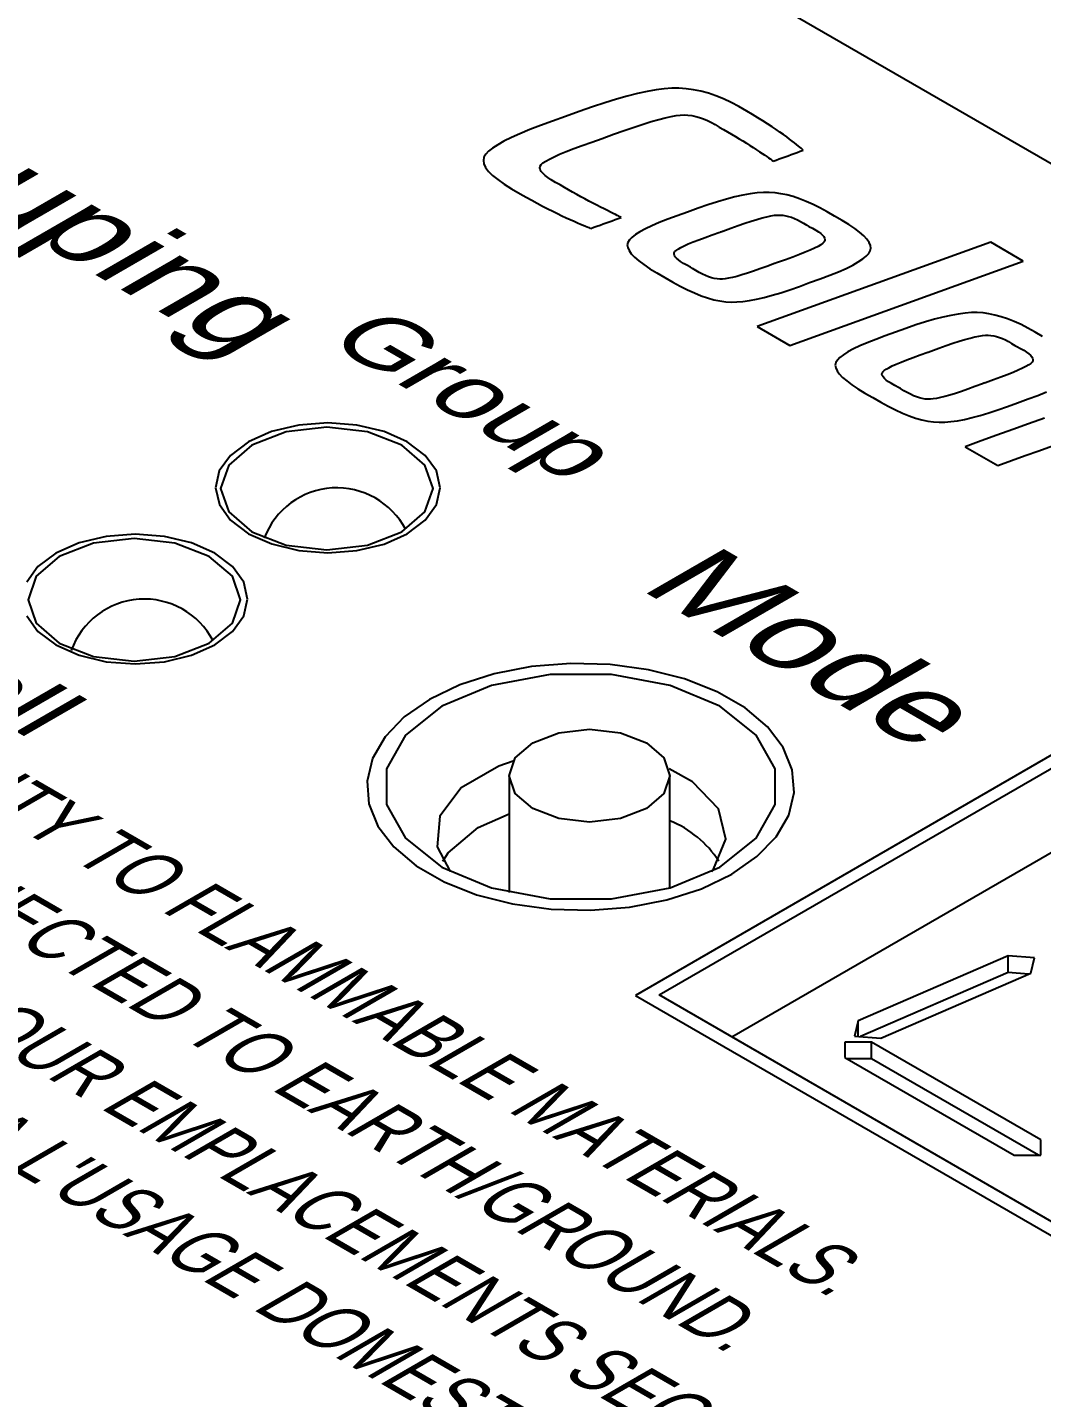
# Model space of a CAD drawing. Header units: inches. Extents: x 5 to 105, y 0 to 80.
# Drawn here: x 63.757 to 64.441, y 51.473 to 52.397 of the extents above; entities that cross this region are included whole.
import ezdxf

# ---------------------------------------------------------------- set-up
doc = ezdxf.new("R2010")
doc.units = ezdxf.units.IN
doc.header["$MEASUREMENT"] = 0
doc.layers.add('7414A1002 - CSLINEAR - XLR', color=7, linetype='Continuous')
doc.layers.add('LABEL', color=2, linetype='Continuous')
doc.styles.add('Arial', font='arial.ttf')

msp = doc.modelspace()

# ---------------------------------------------------------------- linework, layer by layer
for p, q in [((64.18306, 51.74465), (64.54277, 51.9523)), ((64.55301, 51.90139), (64.23228, 51.71624)), ((64.08197, 51.89239), (64.08197, 51.81367)), ((64.19046, 51.81672), (64.19046, 51.89239)), ((64.06116, 51.85745), (64.08197, 51.86661)), ((64.41867, 51.77109), (64.31747, 51.72707)), ((64.43642, 51.76965), (64.41867, 51.77109)), ((64.41867, 51.75984), (64.41867, 51.77109)), ((64.43392, 51.75941), (64.43642, 51.76965)), ((64.41867, 51.75984), (64.31903, 51.7165)), ((64.33273, 51.71539), (64.43392, 51.75941)), ((64.43236, 51.75873), (64.41867, 51.75984)), ((64.98968, 51.279), (64.18306, 51.74465)), ((64.31747, 51.72707), (64.31498, 51.71682)), ((64.31747, 51.71662), (64.31747, 51.72707)), ((64.32631, 51.71289), (64.30839, 51.71289)), ((64.30839, 51.71289), (64.30839, 51.70255)), ((64.31498, 51.71682), (64.33273, 51.71539)), ((64.44059, 51.64692), (64.32631, 51.71289)), ((64.32631, 51.70164), (64.32631, 51.71289)), ((64.30839, 51.70255), (64.42267, 51.63658)), ((64.32631, 51.70164), (64.30996, 51.70164)), ((64.43902, 51.63658), (64.32631, 51.70164)), ((64.44059, 51.63658), (64.44059, 51.64692)), ((64.42267, 51.63658), (64.44059, 51.63658))]:
    msp.add_line(p, q)
at = {"flags": 128}
for points in [[(64.00962, 52.0568), (64.02515, 52.07022), (64.0306, 52.08604), (64.02515, 52.10187), (64.00962, 52.11529), (63.98637, 52.12425), (63.95896, 52.1274), (63.93154, 52.12425), (63.9083, 52.11529), (63.89277, 52.10187), (63.88731, 52.08604), (63.89277, 52.07022), (63.9083, 52.0568), (63.93154, 52.04783), (63.95896, 52.04468), (63.98637, 52.04783), (64.00962, 52.0568)], [(63.87972, 51.98181), (63.89525, 51.99523), (63.9007, 52.01106), (63.89525, 52.02688), (63.87972, 52.0403), (63.85648, 52.04927), (63.82906, 52.05241), (63.80164, 52.04927), (63.7784, 52.0403), (63.76287, 52.02688), (63.75742, 52.01106), (63.76287, 51.99523), (63.7784, 51.98181), (63.80164, 51.97284), (63.82906, 51.9697), (63.85648, 51.97284), (63.87972, 51.98181)], [(64.22418, 51.83084), (64.24859, 51.85024), (64.26142, 51.87304), (64.26142, 51.89701), (64.24859, 51.91981), (64.22418, 51.9392), (64.19058, 51.95329), (64.15109, 51.9607), (64.10957, 51.9607), (64.07007, 51.95329), (64.03648, 51.9392), (64.01207, 51.91981), (63.99924, 51.89701), (63.99924, 51.87304), (64.01207, 51.85024), (64.03648, 51.83084), (64.07007, 51.81675), (64.10957, 51.80935), (64.15109, 51.80935), (64.19058, 51.81675), (64.22418, 51.83084)], [(64.17457, 51.91453), (64.18633, 51.90438), (64.19046, 51.89239), (64.18633, 51.88041), (64.17457, 51.87025), (64.15697, 51.86346), (64.13622, 51.86108), (64.11546, 51.86346), (64.09786, 51.87025), (64.0861, 51.88041), (64.08197, 51.89239), (64.0861, 51.90438), (64.09786, 51.91453), (64.11546, 51.92132), (64.13622, 51.92371), (64.15697, 51.92132), (64.17457, 51.91453)], [(64.08469, 51.90219), (64.07505, 51.89883), (64.04963, 51.88415), (64.03511, 51.86517), (64.03345, 51.84444), (64.0422, 51.82773)], [(64.21846, 51.82773), (64.21981, 51.82943), (64.22805, 51.84963), (64.22308, 51.87018), (64.20559, 51.88831), (64.18985, 51.89705)], [(64.03724, 51.83488), (64.04084, 51.84033), (64.06116, 51.85745)]]:
    msp.add_lwpolyline(points, dxfattribs=at)
for centre, radius, start, end in [((63.96574, 52.03412), 0.05236, 27.55195, 159.31278), ((63.83584, 51.95914), 0.05236, 27.55195, 160.21463), ((64.1628, 51.79497), 0.07257, 33.36231, 67.59995)]:
    msp.add_arc(centre, radius, start, end)
at = {"layer": '7414A1002 - CSLINEAR - XLR', "color": 2}
for p, q in [((64.18658, 52.35543), (64.18106, 52.3547)), ((64.19164, 52.35582), (64.18658, 52.35543)), ((64.19649, 52.35586), (64.19164, 52.35582)), ((64.20139, 52.35555), (64.19649, 52.35586)), ((64.20634, 52.35488), (64.20139, 52.35555)), ((64.14642, 52.34602), (64.13809, 52.34327)), ((64.15428, 52.34843), (64.14642, 52.34602)), ((64.16168, 52.3505), (64.15428, 52.34843)), ((64.16861, 52.35224), (64.16168, 52.3505)), ((64.17507, 52.35364), (64.16861, 52.35224)), ((64.18106, 52.3547), (64.17507, 52.35364)), ((64.21133, 52.35387), (64.20634, 52.35488)), ((64.21637, 52.35251), (64.21133, 52.35387)), ((64.22145, 52.3508), (64.21637, 52.35251)), ((64.22658, 52.34873), (64.22145, 52.3508)), ((64.23176, 52.34631), (64.22658, 52.34873)), ((64.23698, 52.34355), (64.23176, 52.34631)), ((64.12003, 52.33675), (64.11119, 52.3337)), ((64.12929, 52.34018), (64.12003, 52.33675)), ((64.13809, 52.34327), (64.12929, 52.34018)), ((64.18729, 52.336), (64.19121, 52.33687)), ((64.19121, 52.33687), (64.19459, 52.33746)), ((64.19459, 52.33746), (64.19743, 52.33776)), ((64.19743, 52.33776), (64.2, 52.33783)), ((64.2, 52.33783), (64.20258, 52.33771)), ((64.20258, 52.33771), (64.20517, 52.33739)), ((64.20517, 52.33739), (64.20778, 52.33687)), ((64.20778, 52.33687), (64.21041, 52.33615)), ((64.24225, 52.34043), (64.23698, 52.34355)), ((64.24607, 52.33815), (64.24225, 52.34043)), ((64.24968, 52.33597), (64.24607, 52.33815)), ((64.09581, 52.32794), (64.08927, 52.32523)), ((64.10312, 52.33076), (64.09581, 52.32794)), ((64.11119, 52.3337), (64.10312, 52.33076)), ((64.15961, 52.32746), (64.16622, 52.32973)), ((64.16622, 52.32973), (64.1723, 52.33172)), ((64.1723, 52.33172), (64.17784, 52.33343)), ((64.17784, 52.33343), (64.18284, 52.33486)), ((64.18284, 52.33486), (64.18729, 52.336)), ((64.21041, 52.33615), (64.21304, 52.33524)), ((64.21304, 52.33524), (64.21569, 52.33412)), ((64.21569, 52.33412), (64.21836, 52.33282)), ((64.21836, 52.33282), (64.22103, 52.33131)), ((64.22103, 52.33131), (64.22372, 52.32961)), ((64.22372, 52.32961), (64.22655, 52.32801)), ((64.22655, 52.32801), (64.22932, 52.32643)), ((64.25309, 52.33387), (64.24968, 52.33597)), ((64.25629, 52.33185), (64.25309, 52.33387)), ((64.25928, 52.32993), (64.25629, 52.33185)), ((64.26206, 52.32808), (64.25928, 52.32993)), ((64.26464, 52.32633), (64.26206, 52.32808)), ((64.07849, 52.32016), (64.07425, 52.31779)), ((64.0835, 52.32264), (64.07849, 52.32016)), ((64.08927, 52.32523), (64.0835, 52.32264)), ((64.13129, 52.31731), (64.1377, 52.31961)), ((64.1377, 52.31961), (64.14475, 52.32207)), ((64.14475, 52.32207), (64.15245, 52.32491)), ((64.15245, 52.32491), (64.15961, 52.32746)), ((64.22932, 52.32643), (64.23201, 52.32487)), ((64.23201, 52.32487), (64.23462, 52.32333)), ((64.23462, 52.32333), (64.23717, 52.3218)), ((64.23717, 52.3218), (64.23964, 52.3203)), ((64.23964, 52.3203), (64.24204, 52.3188)), ((64.24204, 52.3188), (64.24437, 52.31733)), ((64.26701, 52.32466), (64.26464, 52.32633)), ((64.26917, 52.32307), (64.26701, 52.32466)), ((64.27113, 52.32158), (64.26917, 52.32307)), ((64.27289, 52.32019), (64.27113, 52.32158)), ((64.27447, 52.31895), (64.27289, 52.32019)), ((64.27586, 52.31784), (64.27447, 52.31895)), ((64.06497, 52.30936), (64.06457, 52.30719)), ((64.06614, 52.31139), (64.06497, 52.30936)), ((64.06808, 52.31341), (64.06614, 52.31139)), ((64.07078, 52.31554), (64.06808, 52.31341)), ((64.07425, 52.31779), (64.07078, 52.31554)), ((64.10909, 52.30809), (64.11222, 52.30962)), ((64.11222, 52.30962), (64.11601, 52.31131)), ((64.11601, 52.31131), (64.12045, 52.31316)), ((64.12045, 52.31316), (64.12555, 52.31515)), ((64.12555, 52.31515), (64.13129, 52.31731)), ((64.24437, 52.31733), (64.24662, 52.31587)), ((64.24662, 52.31587), (64.2488, 52.31443)), ((64.2488, 52.31443), (64.25084, 52.31306)), ((64.25084, 52.31306), (64.25269, 52.31183)), ((64.25269, 52.31183), (64.25433, 52.31073)), ((64.25433, 52.31073), (64.25576, 52.30976)), ((64.25576, 52.30976), (64.257, 52.30892)), ((64.26618, 52.30894), (64.2682, 52.30967)), ((64.2682, 52.30967), (64.27023, 52.3104)), ((64.27023, 52.3104), (64.27225, 52.31113)), ((64.27225, 52.31113), (64.27427, 52.31186)), ((64.27427, 52.31186), (64.2763, 52.3126)), ((64.27706, 52.31688), (64.27586, 52.31784)), ((64.2763, 52.3126), (64.27832, 52.31333)), ((64.27808, 52.31606), (64.27706, 52.31688)), ((64.27891, 52.31537), (64.27808, 52.31606)), ((64.27832, 52.31333), (64.28035, 52.31406)), ((64.27955, 52.31483), (64.27891, 52.31537)), ((64.28, 52.31443), (64.27955, 52.31483)), ((64.28027, 52.31417), (64.28, 52.31443)), ((64.28035, 52.31406), (64.28027, 52.31417)), ((64.06457, 52.30719), (64.06496, 52.30488)), ((64.06496, 52.30488), (64.06611, 52.30243)), ((64.06611, 52.30243), (64.06805, 52.29984)), ((64.06805, 52.29984), (64.07075, 52.2971)), ((64.10276, 52.30227), (64.10296, 52.30338)), ((64.10298, 52.30109), (64.10276, 52.30227)), ((64.10296, 52.30338), (64.10359, 52.30441)), ((64.10362, 52.29983), (64.10298, 52.30109)), ((64.10359, 52.30441), (64.10477, 52.30548)), ((64.10468, 52.2985), (64.10362, 52.29983)), ((64.10477, 52.30548), (64.1066, 52.30671)), ((64.1066, 52.30671), (64.10909, 52.30809)), ((64.257, 52.30892), (64.25802, 52.30822)), ((64.25802, 52.30822), (64.25885, 52.30765)), ((64.25885, 52.30765), (64.25947, 52.30722)), ((64.25947, 52.30722), (64.25989, 52.30691)), ((64.25989, 52.30691), (64.26011, 52.30674)), ((64.26011, 52.30674), (64.26213, 52.30747)), ((64.26213, 52.30747), (64.26416, 52.30821)), ((64.26416, 52.30821), (64.26618, 52.30894)), ((64.07075, 52.2971), (64.07424, 52.29423)), ((64.07424, 52.29423), (64.0785, 52.29121)), ((64.0785, 52.29121), (64.08354, 52.28806)), ((64.10617, 52.29709), (64.10468, 52.2985)), ((64.10807, 52.29561), (64.10617, 52.29709)), ((64.11041, 52.29405), (64.10807, 52.29561)), ((64.11317, 52.29241), (64.11041, 52.29405)), ((64.11635, 52.2907), (64.11317, 52.29241)), ((64.11919, 52.28904), (64.11635, 52.2907)), ((64.08354, 52.28806), (64.08935, 52.28476)), ((64.08935, 52.28476), (64.09336, 52.28251)), ((64.09336, 52.28251), (64.09723, 52.28038)), ((64.12201, 52.28741), (64.11919, 52.28904)), ((64.1248, 52.28582), (64.12201, 52.28741)), ((64.12757, 52.28427), (64.1248, 52.28582)), ((64.13031, 52.28275), (64.12757, 52.28427)), ((64.13303, 52.28127), (64.13031, 52.28275)), ((64.23419, 52.28256), (64.2285, 52.28109)), ((64.23953, 52.28375), (64.23419, 52.28256)), ((64.24453, 52.28464), (64.23953, 52.28375)), ((64.24918, 52.28525), (64.24453, 52.28464)), ((64.2535, 52.28557), (64.24918, 52.28525)), ((64.25746, 52.28561), (64.2535, 52.28557)), ((64.26131, 52.28535), (64.25746, 52.28561)), ((64.26528, 52.28479), (64.26131, 52.28535)), ((64.26937, 52.28394), (64.26528, 52.28479)), ((64.27359, 52.28278), (64.26937, 52.28394)), ((64.27792, 52.28133), (64.27359, 52.28278)), ((64.28237, 52.27958), (64.27792, 52.28133)), ((64.09723, 52.28038), (64.10096, 52.27835)), ((64.10096, 52.27835), (64.10455, 52.27644)), ((64.10455, 52.27644), (64.10801, 52.27464)), ((64.10801, 52.27464), (64.11132, 52.27296)), ((64.11132, 52.27296), (64.1145, 52.27139)), ((64.13572, 52.27983), (64.13303, 52.28127)), ((64.13838, 52.27842), (64.13572, 52.27983)), ((64.14102, 52.27705), (64.13838, 52.27842)), ((64.14364, 52.27572), (64.14102, 52.27705)), ((64.14612, 52.27447), (64.14364, 52.27572)), ((64.14836, 52.27334), (64.14612, 52.27447)), ((64.15035, 52.27234), (64.14836, 52.27334)), ((64.1521, 52.27146), (64.15035, 52.27234)), ((64.2023, 52.27233), (64.19529, 52.26991)), ((64.20936, 52.27495), (64.2023, 52.27233)), ((64.21609, 52.27729), (64.20936, 52.27495)), ((64.22246, 52.27933), (64.21609, 52.27729)), ((64.2285, 52.28109), (64.22246, 52.27933)), ((64.28695, 52.27752), (64.28237, 52.27958)), ((64.29164, 52.27517), (64.28695, 52.27752)), ((64.29645, 52.27252), (64.29164, 52.27517)), ((64.30138, 52.26957), (64.29645, 52.27252)), ((64.1145, 52.27139), (64.11753, 52.26993)), ((64.11753, 52.26993), (64.12042, 52.26858)), ((64.12042, 52.26858), (64.12318, 52.26734)), ((64.12318, 52.26734), (64.12574, 52.26622)), ((64.12574, 52.26622), (64.12804, 52.26521)), ((64.12804, 52.26521), (64.13008, 52.26432)), ((64.13008, 52.26432), (64.13186, 52.26355)), ((64.13186, 52.26355), (64.13339, 52.26289)), ((64.13339, 52.26289), (64.13465, 52.26236)), ((64.13916, 52.26213), (64.14121, 52.26287)), ((64.14121, 52.26287), (64.14325, 52.26361)), ((64.14325, 52.26361), (64.14529, 52.26435)), ((64.14529, 52.26435), (64.14733, 52.26508)), ((64.14733, 52.26508), (64.14937, 52.26582)), ((64.14937, 52.26582), (64.15142, 52.26656)), ((64.15142, 52.26656), (64.15346, 52.2673)), ((64.15361, 52.2707), (64.1521, 52.27146)), ((64.15346, 52.2673), (64.1555, 52.26803)), ((64.15488, 52.27007), (64.15361, 52.2707)), ((64.15591, 52.26956), (64.15488, 52.27007)), ((64.1555, 52.26803), (64.15755, 52.26877)), ((64.15669, 52.26917), (64.15591, 52.26956)), ((64.15724, 52.26891), (64.15669, 52.26917)), ((64.15755, 52.26877), (64.15724, 52.26891)), ((64.17826, 52.26316), (64.1739, 52.26107)), ((64.18327, 52.26532), (64.17826, 52.26316)), ((64.18895, 52.26757), (64.18327, 52.26532)), ((64.19529, 52.26991), (64.18895, 52.26757)), ((64.23148, 52.26158), (64.23644, 52.26335)), ((64.23644, 52.26335), (64.24104, 52.26493)), ((64.24104, 52.26493), (64.24527, 52.2663)), ((64.24527, 52.2663), (64.24913, 52.26748)), ((64.24913, 52.26748), (64.25262, 52.26846)), ((64.25262, 52.26846), (64.25575, 52.26924)), ((64.25575, 52.26924), (64.25851, 52.26982)), ((64.25851, 52.26982), (64.2609, 52.2702)), ((64.2609, 52.2702), (64.26292, 52.27038)), ((64.26292, 52.27038), (64.26477, 52.27039)), ((64.26477, 52.27039), (64.26666, 52.27024)), ((64.26666, 52.27024), (64.26857, 52.26993)), ((64.26857, 52.26993), (64.27051, 52.26948)), ((64.27051, 52.26948), (64.27248, 52.26887)), ((64.27248, 52.26887), (64.27447, 52.2681)), ((64.27447, 52.2681), (64.2765, 52.26719)), ((64.2765, 52.26719), (64.27855, 52.26611)), ((64.27855, 52.26611), (64.28062, 52.26489)), ((64.28062, 52.26489), (64.28273, 52.26351)), ((64.28273, 52.26351), (64.28414, 52.26269)), ((64.30655, 52.26669), (64.30138, 52.26957)), ((64.3111, 52.26393), (64.30655, 52.26669)), ((64.31505, 52.2613), (64.3111, 52.26393)), ((64.13465, 52.26236), (64.13566, 52.26194)), ((64.13566, 52.26194), (64.1364, 52.26164)), ((64.1364, 52.26164), (64.13689, 52.26146)), ((64.13689, 52.26146), (64.13712, 52.26139)), ((64.13712, 52.26139), (64.13916, 52.26213)), ((64.16311, 52.25359), (64.16206, 52.25193)), ((64.16481, 52.25534), (64.16311, 52.25359)), ((64.16718, 52.25716), (64.16481, 52.25534)), ((64.17021, 52.25908), (64.16718, 52.25716)), ((64.1739, 52.26107), (64.17021, 52.25908)), ((64.2061, 52.25226), (64.20988, 52.25375)), ((64.20988, 52.25375), (64.21414, 52.25535)), ((64.21414, 52.25535), (64.21889, 52.25707)), ((64.21889, 52.25707), (64.22413, 52.25889)), ((64.22413, 52.25889), (64.22433, 52.25896)), ((64.22433, 52.25896), (64.22454, 52.25903)), ((64.22454, 52.25903), (64.22474, 52.2591)), ((64.22474, 52.2591), (64.22494, 52.25917)), ((64.22494, 52.25917), (64.22514, 52.25925)), ((64.22514, 52.25925), (64.22535, 52.25932)), ((64.22535, 52.25932), (64.22555, 52.25939)), ((64.22555, 52.25939), (64.22574, 52.25946)), ((64.22574, 52.25946), (64.22594, 52.25953)), ((64.22594, 52.25953), (64.22614, 52.25961)), ((64.22614, 52.25961), (64.23148, 52.26158)), ((64.28414, 52.26269), (64.28662, 52.26143)), ((64.28662, 52.26143), (64.28878, 52.26021)), ((64.28878, 52.26021), (64.29061, 52.25903)), ((64.29061, 52.25903), (64.29212, 52.25791)), ((64.29212, 52.25791), (64.29331, 52.25684)), ((64.29331, 52.25684), (64.29417, 52.25581)), ((64.29417, 52.25581), (64.29471, 52.25484)), ((64.29471, 52.25484), (64.29493, 52.25391)), ((64.29493, 52.25391), (64.29482, 52.25304)), ((64.31839, 52.25878), (64.31505, 52.2613)), ((64.32111, 52.25639), (64.31839, 52.25878)), ((64.32322, 52.25413), (64.32111, 52.25639)), ((64.32472, 52.25198), (64.32322, 52.25413)), ((64.16206, 52.25193), (64.16168, 52.25023)), ((64.16168, 52.25023), (64.16193, 52.24839)), ((64.16193, 52.24839), (64.16283, 52.24639)), ((64.16283, 52.24639), (64.16436, 52.24426)), ((64.19318, 52.2441), (64.19328, 52.24495)), ((64.19328, 52.24495), (64.19372, 52.24573)), ((64.19372, 52.24573), (64.19456, 52.24653)), ((64.19456, 52.24653), (64.19589, 52.24745)), ((64.19589, 52.24745), (64.19771, 52.24848)), ((64.19771, 52.24848), (64.20002, 52.24963)), ((64.20002, 52.24963), (64.20282, 52.25089)), ((64.20282, 52.25089), (64.2061, 52.25226)), ((64.40684, 52.25202), (64.24936, 52.19519)), ((64.28164, 52.2453), (64.27773, 52.24374)), ((64.28504, 52.24675), (64.28164, 52.2453)), ((64.28793, 52.24807), (64.28504, 52.24675)), ((64.29031, 52.24928), (64.28793, 52.24807)), ((64.29218, 52.25038), (64.29031, 52.24928)), ((64.29354, 52.25135), (64.29218, 52.25038)), ((64.29439, 52.25221), (64.29354, 52.25135)), ((64.29482, 52.25304), (64.29439, 52.25221)), ((64.3229, 52.24269), (64.32458, 52.24453)), ((64.32458, 52.24453), (64.32555, 52.24629)), ((64.32561, 52.24996), (64.32472, 52.25198)), ((64.32555, 52.24629), (64.32589, 52.24807)), ((64.32589, 52.24807), (64.32561, 52.24996)), ((64.42876, 52.23936), (64.40684, 52.25202)), ((64.16436, 52.24426), (64.16654, 52.24197)), ((64.16654, 52.24197), (64.16937, 52.23954)), ((64.16937, 52.23954), (64.17283, 52.23696)), ((64.17283, 52.23696), (64.17693, 52.23423)), ((64.19341, 52.2432), (64.19318, 52.2441)), ((64.19397, 52.24224), (64.19341, 52.2432)), ((64.19486, 52.24122), (64.19397, 52.24224)), ((64.19609, 52.24014), (64.19486, 52.24122)), ((64.19764, 52.23899), (64.19609, 52.24014)), ((64.19953, 52.23779), (64.19764, 52.23899)), ((64.20175, 52.23653), (64.19953, 52.23779)), ((64.2043, 52.2352), (64.20175, 52.23653)), ((64.2057, 52.2344), (64.2043, 52.2352)), ((64.25584, 52.23573), (64.2511, 52.23402)), ((64.26093, 52.23764), (64.25584, 52.23573)), ((64.26114, 52.23771), (64.26093, 52.23764)), ((64.26134, 52.23778), (64.26114, 52.23771)), ((64.26154, 52.23785), (64.26134, 52.23778)), ((64.26174, 52.23793), (64.26154, 52.23785)), ((64.26194, 52.238), (64.26174, 52.23793)), ((64.26214, 52.23807), (64.26194, 52.238)), ((64.26234, 52.23815), (64.26214, 52.23807)), ((64.26254, 52.23822), (64.26234, 52.23815)), ((64.26274, 52.23829), (64.26254, 52.23822)), ((64.26295, 52.23836), (64.26274, 52.23829)), ((64.26839, 52.24027), (64.26295, 52.23836)), ((64.27332, 52.24206), (64.26839, 52.24027)), ((64.27127, 52.18254), (64.42876, 52.23936)), ((64.27773, 52.24374), (64.27332, 52.24206)), ((64.30928, 52.23445), (64.31373, 52.23664)), ((64.31373, 52.23664), (64.31748, 52.23874)), ((64.31748, 52.23874), (64.32054, 52.24076)), ((64.32054, 52.24076), (64.3229, 52.24269)), ((64.17693, 52.23423), (64.18168, 52.23136)), ((64.18168, 52.23136), (64.18706, 52.22833)), ((64.18706, 52.22833), (64.19229, 52.22523)), ((64.20796, 52.23295), (64.2057, 52.2344)), ((64.21016, 52.23166), (64.20796, 52.23295)), ((64.2123, 52.23053), (64.21016, 52.23166)), ((64.2144, 52.22957), (64.2123, 52.23053)), ((64.21643, 52.22876), (64.2144, 52.22957)), ((64.21842, 52.22812), (64.21643, 52.22876)), ((64.22035, 52.22764), (64.21842, 52.22812)), ((64.22223, 52.22733), (64.22035, 52.22764)), ((64.22406, 52.22717), (64.22223, 52.22733)), ((64.22584, 52.22718), (64.22406, 52.22717)), ((64.22776, 52.22737), (64.22584, 52.22718)), ((64.23003, 52.22774), (64.22776, 52.22737)), ((64.23266, 52.22831), (64.23003, 52.22774)), ((64.23564, 52.22906), (64.23266, 52.22831)), ((64.23898, 52.23001), (64.23564, 52.22906)), ((64.24267, 52.23116), (64.23898, 52.23001)), ((64.24671, 52.23249), (64.24267, 52.23116)), ((64.2511, 52.23402), (64.24671, 52.23249)), ((64.28458, 52.22482), (64.29179, 52.22736)), ((64.29179, 52.22736), (64.29831, 52.22981)), ((64.29831, 52.22981), (64.30414, 52.23218)), ((64.30414, 52.23218), (64.30928, 52.23445)), ((64.19229, 52.22523), (64.19734, 52.22245)), ((64.19734, 52.22245), (64.20223, 52.21999)), ((64.20223, 52.21999), (64.20694, 52.21784)), ((64.20694, 52.21784), (64.21149, 52.21602)), ((64.25946, 52.21628), (64.26524, 52.218)), ((64.26524, 52.218), (64.27135, 52.22)), ((64.27135, 52.22), (64.2778, 52.22228)), ((64.2778, 52.22228), (64.28458, 52.22482)), ((64.21149, 52.21602), (64.21587, 52.21452)), ((64.21587, 52.21452), (64.22009, 52.21333)), ((64.22009, 52.21333), (64.22413, 52.21247)), ((64.22413, 52.21247), (64.22802, 52.21193)), ((64.22802, 52.21193), (64.23173, 52.21171)), ((64.23173, 52.21171), (64.23553, 52.21178)), ((64.23553, 52.21178), (64.23965, 52.21213)), ((64.23965, 52.21213), (64.2441, 52.21275)), ((64.2441, 52.21275), (64.24889, 52.21365)), ((64.24889, 52.21365), (64.25401, 52.21483)), ((64.25401, 52.21483), (64.25946, 52.21628)), ((64.36275, 52.19834), (64.35637, 52.19629)), ((64.36879, 52.20009), (64.36275, 52.19834)), ((64.37448, 52.20156), (64.36879, 52.20009)), ((64.37983, 52.20275), (64.37448, 52.20156)), ((64.38482, 52.20364), (64.37983, 52.20275)), ((64.38948, 52.20425), (64.38482, 52.20364)), ((64.39379, 52.20457), (64.38948, 52.20425)), ((64.39775, 52.20461), (64.39379, 52.20457)), ((64.4016, 52.20435), (64.39775, 52.20461)), ((64.40557, 52.2038), (64.4016, 52.20435)), ((64.40966, 52.20294), (64.40557, 52.2038)), ((64.41388, 52.20179), (64.40966, 52.20294)), ((64.41821, 52.20033), (64.41388, 52.20179)), ((64.42267, 52.19858), (64.41821, 52.20033)), ((64.42724, 52.19652), (64.42267, 52.19858)), ((64.24936, 52.19519), (64.27127, 52.18254)), ((64.33556, 52.18893), (64.32922, 52.18659)), ((64.34257, 52.19135), (64.33556, 52.18893)), ((64.34964, 52.19396), (64.34257, 52.19135)), ((64.35637, 52.19629), (64.34964, 52.19396)), ((64.39879, 52.18883), (64.40118, 52.18921)), ((64.40118, 52.18921), (64.40321, 52.18939)), ((64.40321, 52.18939), (64.40506, 52.18939)), ((64.40506, 52.18939), (64.40694, 52.18925)), ((64.40694, 52.18925), (64.40885, 52.18894)), ((64.40885, 52.18894), (64.41079, 52.18849)), ((64.43194, 52.19417), (64.42724, 52.19652)), ((64.43675, 52.19152), (64.43194, 52.19417)), ((64.44168, 52.18857), (64.43675, 52.19152)), ((64.31417, 52.18009), (64.31048, 52.17809)), ((64.31852, 52.18217), (64.31417, 52.18009)), ((64.32354, 52.18434), (64.31852, 52.18217)), ((64.32922, 52.18659), (64.32354, 52.18434)), ((64.36641, 52.17862), (64.37175, 52.18059)), ((64.37175, 52.18059), (64.37672, 52.18236)), ((64.37672, 52.18236), (64.38132, 52.18394)), ((64.38132, 52.18394), (64.38555, 52.18531)), ((64.38555, 52.18531), (64.38941, 52.18649)), ((64.38941, 52.18649), (64.39291, 52.18747)), ((64.39291, 52.18747), (64.39603, 52.18825)), ((64.39603, 52.18825), (64.39879, 52.18883)), ((64.41079, 52.18849), (64.41276, 52.18788)), ((64.41276, 52.18788), (64.41475, 52.18711)), ((64.41475, 52.18711), (64.41678, 52.18619)), ((64.41678, 52.18619), (64.41883, 52.18512)), ((64.41883, 52.18512), (64.42091, 52.18389)), ((64.42091, 52.18389), (64.42302, 52.18251)), ((64.42302, 52.18251), (64.42442, 52.1817)), ((64.42442, 52.1817), (64.42691, 52.18043)), ((64.42691, 52.18043), (64.42906, 52.17921)), ((64.30237, 52.17093), (64.30197, 52.16923)), ((64.3034, 52.17259), (64.30237, 52.17093)), ((64.3051, 52.17434), (64.3034, 52.17259)), ((64.30746, 52.17617), (64.3051, 52.17434)), ((64.31048, 52.17809), (64.30746, 52.17617)), ((64.3431, 52.1699), (64.34639, 52.17127)), ((64.34639, 52.17127), (64.35016, 52.17276)), ((64.35016, 52.17276), (64.35443, 52.17436)), ((64.35443, 52.17436), (64.35918, 52.17607)), ((64.35918, 52.17607), (64.36442, 52.17789)), ((64.36442, 52.17789), (64.36462, 52.17796)), ((64.36462, 52.17796), (64.36482, 52.17804)), ((64.36482, 52.17804), (64.36502, 52.17811)), ((64.36502, 52.17811), (64.36522, 52.17818)), ((64.36522, 52.17818), (64.36542, 52.17826)), ((64.36542, 52.17826), (64.36562, 52.17833)), ((64.36562, 52.17833), (64.36582, 52.1784)), ((64.36582, 52.1784), (64.36602, 52.17848)), ((64.36602, 52.17848), (64.36621, 52.17855)), ((64.36621, 52.17855), (64.36641, 52.17862)), ((64.42906, 52.17921), (64.4309, 52.17804)), ((64.4309, 52.17804), (64.43241, 52.17692)), ((64.43241, 52.17692), (64.4336, 52.17584)), ((64.4336, 52.17584), (64.43446, 52.17482)), ((64.43467, 52.17122), (64.43382, 52.17036)), ((64.43446, 52.17482), (64.435, 52.17385)), ((64.4351, 52.17205), (64.43467, 52.17122)), ((64.435, 52.17385), (64.43521, 52.17292)), ((64.43521, 52.17292), (64.4351, 52.17205)), ((64.30197, 52.16923), (64.30222, 52.16739)), ((64.30222, 52.16739), (64.30312, 52.1654)), ((64.30312, 52.1654), (64.30465, 52.16326)), ((64.30465, 52.16326), (64.30683, 52.16097)), ((64.33346, 52.16311), (64.33357, 52.16395)), ((64.33369, 52.16221), (64.33346, 52.16311)), ((64.33357, 52.16395), (64.334, 52.16474)), ((64.33425, 52.16125), (64.33369, 52.16221)), ((64.334, 52.16474), (64.33485, 52.16554)), ((64.33514, 52.16023), (64.33425, 52.16125)), ((64.33485, 52.16554), (64.33618, 52.16646)), ((64.33618, 52.16646), (64.33799, 52.16749)), ((64.33799, 52.16749), (64.3403, 52.16864)), ((64.3403, 52.16864), (64.3431, 52.1699)), ((64.41801, 52.16275), (64.4136, 52.16107)), ((64.42192, 52.16431), (64.41801, 52.16275)), ((64.42532, 52.16576), (64.42192, 52.16431)), ((64.42821, 52.16708), (64.42532, 52.16576)), ((64.43059, 52.16829), (64.42821, 52.16708)), ((64.43246, 52.16939), (64.43059, 52.16829)), ((64.43382, 52.17036), (64.43246, 52.16939)), ((64.30683, 52.16097), (64.30966, 52.15854)), ((64.30966, 52.15854), (64.31312, 52.15596)), ((64.31312, 52.15596), (64.31723, 52.15323)), ((64.31723, 52.15323), (64.32197, 52.15036)), ((64.33637, 52.15914), (64.33514, 52.16023)), ((64.33793, 52.158), (64.33637, 52.15914)), ((64.33982, 52.1568), (64.33793, 52.158)), ((64.34204, 52.15553), (64.33982, 52.1568)), ((64.3446, 52.1542), (64.34204, 52.15553)), ((64.346, 52.15339), (64.3446, 52.1542)), ((64.34825, 52.15194), (64.346, 52.15339)), ((64.39138, 52.15302), (64.38699, 52.1515)), ((64.39613, 52.15474), (64.39138, 52.15302)), ((64.40123, 52.15664), (64.39613, 52.15474)), ((64.40143, 52.15671), (64.40123, 52.15664)), ((64.40163, 52.15678), (64.40143, 52.15671)), ((64.40183, 52.15686), (64.40163, 52.15678)), ((64.40204, 52.15693), (64.40183, 52.15686)), ((64.40223, 52.157), (64.40204, 52.15693)), ((64.40243, 52.15708), (64.40223, 52.157)), ((64.40263, 52.15715), (64.40243, 52.15708)), ((64.40283, 52.15722), (64.40263, 52.15715)), ((64.40303, 52.15729), (64.40283, 52.15722)), ((64.40323, 52.15736), (64.40303, 52.15729)), ((64.40867, 52.15928), (64.40323, 52.15736)), ((64.4136, 52.16107), (64.40867, 52.15928)), ((64.32197, 52.15036), (64.32736, 52.14733)), ((64.32736, 52.14733), (64.33257, 52.14424)), ((64.33257, 52.14424), (64.33763, 52.14145)), ((64.35045, 52.15066), (64.34825, 52.15194)), ((64.3526, 52.14953), (64.35045, 52.15066)), ((64.35469, 52.14857), (64.3526, 52.14953)), ((64.35673, 52.14776), (64.35469, 52.14857)), ((64.35871, 52.14712), (64.35673, 52.14776)), ((64.36065, 52.14664), (64.35871, 52.14712)), ((64.36253, 52.14633), (64.36065, 52.14664)), ((64.36435, 52.14618), (64.36253, 52.14633)), ((64.36613, 52.14619), (64.36435, 52.14618)), ((64.36804, 52.14637), (64.36613, 52.14619)), ((64.37031, 52.14675), (64.36804, 52.14637)), ((64.37294, 52.14732), (64.37031, 52.14675)), ((64.37592, 52.14808), (64.37294, 52.14732)), ((64.37925, 52.14903), (64.37592, 52.14808)), ((64.38294, 52.15017), (64.37925, 52.14903)), ((64.38699, 52.1515), (64.38294, 52.15017)), ((64.41807, 52.14129), (64.42484, 52.14385)), ((64.42484, 52.14385), (64.43206, 52.14638)), ((64.43206, 52.14638), (64.43859, 52.14883)), ((64.43859, 52.14883), (64.44442, 52.15119)), ((64.33763, 52.14145), (64.34251, 52.13899)), ((64.34251, 52.13899), (64.34723, 52.13685)), ((64.34723, 52.13685), (64.35178, 52.13503)), ((64.35178, 52.13503), (64.35616, 52.13352)), ((64.35616, 52.13352), (64.36038, 52.13234)), ((64.38918, 52.13265), (64.3943, 52.13383)), ((64.3943, 52.13383), (64.39975, 52.13528)), ((64.39975, 52.13528), (64.40552, 52.13701)), ((64.40552, 52.13701), (64.41163, 52.13901)), ((64.41163, 52.13901), (64.41807, 52.14129)), ((64.36038, 52.13234), (64.36443, 52.13148)), ((64.36443, 52.13148), (64.36831, 52.13093)), ((64.36831, 52.13093), (64.37202, 52.13072)), ((64.37202, 52.13072), (64.37581, 52.13079)), ((64.37581, 52.13079), (64.37994, 52.13113)), ((64.37994, 52.13113), (64.3844, 52.13176)), ((64.3844, 52.13176), (64.38918, 52.13265)), ((64.4217, 52.12577), (64.41101, 52.12191)), ((64.43239, 52.12963), (64.4217, 52.12577)), ((64.44307, 52.13348), (64.43239, 52.12963)), ((64.40033, 52.11806), (64.38964, 52.1142)), ((64.41101, 52.12191), (64.40033, 52.11806)), ((64.38964, 52.1142), (64.41155, 52.10155)), ((64.42078, 52.10488), (64.43001, 52.1082)), ((64.43001, 52.1082), (64.43924, 52.11153)), ((64.43924, 52.11153), (64.44847, 52.11486)), ((64.41155, 52.10155), (64.42078, 52.10488))]:
    msp.add_line(p, q, dxfattribs=at)
at = {"layer": 'LABEL'}
for p, q in [((67.01742, 50.82114), (63.87764, 52.63389)), ((63.92177, 52.1244), (63.90609, 52.11744)), ((63.94006, 52.12877), (63.92177, 52.1244)), ((63.95967, 52.13026), (63.94006, 52.12877)), ((63.9793, 52.12877), (63.95967, 52.13026)), ((63.99756, 52.12439), (63.9793, 52.12877)), ((64.01325, 52.11745), (63.99756, 52.12439)), ((63.90609, 52.11744), (63.89404, 52.10839)), ((64.02529, 52.10838), (64.01325, 52.11745)), ((63.89404, 52.10839), (63.88646, 52.09783)), ((64.03288, 52.09783), (64.02529, 52.10838)), ((63.88646, 52.09783), (63.88389, 52.08651)), ((64.03544, 52.08651), (64.03288, 52.09783)), ((63.88389, 52.08651), (63.88648, 52.07518)), ((64.03287, 52.07518), (64.03544, 52.08651)), ((63.88648, 52.07518), (63.89405, 52.06463)), ((64.0253, 52.06462), (64.03287, 52.07518)), ((63.89405, 52.06463), (63.90608, 52.05557)), ((64.01325, 52.05557), (64.0253, 52.06462)), ((63.81014, 52.05376), (63.79187, 52.0494)), ((63.82977, 52.05526), (63.81014, 52.05376)), ((63.84938, 52.05376), (63.82977, 52.05526)), ((63.86766, 52.0494), (63.84938, 52.05376)), ((63.90608, 52.05557), (63.92178, 52.04862)), ((63.99757, 52.04861), (64.01325, 52.05557)), ((63.77619, 52.04244), (63.76413, 52.03339)), ((63.79187, 52.0494), (63.77619, 52.04244)), ((63.88335, 52.04245), (63.86766, 52.0494)), ((63.89539, 52.03339), (63.88335, 52.04245)), ((63.92178, 52.04862), (63.94006, 52.04424)), ((63.94006, 52.04424), (63.95967, 52.04276)), ((63.95967, 52.04276), (63.97928, 52.04424)), ((63.97928, 52.04424), (63.99757, 52.04861)), ((63.76413, 52.03339), (63.75657, 52.02283)), ((63.90297, 52.02283), (63.89539, 52.03339)), ((63.90555, 52.01151), (63.90297, 52.02283)), ((63.90296, 52.00018), (63.90555, 52.01151)), ((63.75658, 52.00018), (63.76413, 51.98963)), ((63.89541, 51.98963), (63.90296, 52.00018)), ((63.76413, 51.98963), (63.77617, 51.98057)), ((63.88335, 51.98057), (63.89541, 51.98963)), ((63.77617, 51.98057), (63.79187, 51.97362)), ((63.86767, 51.97361), (63.88335, 51.98057)), ((63.79187, 51.97362), (63.81016, 51.96924)), ((63.81016, 51.96924), (63.82975, 51.96775)), ((63.82975, 51.96775), (63.84938, 51.96924)), ((63.84938, 51.96924), (63.86767, 51.97361)), ((64.1235, 51.96811), (64.09715, 51.96599)), ((64.15008, 51.96739), (64.1235, 51.96811)), ((64.17599, 51.96388), (64.15008, 51.96739)), ((64.07191, 51.9611), (64.04865, 51.95363)), ((64.09715, 51.96599), (64.07191, 51.9611)), ((64.5426, 51.96107), (64.16718, 51.74432)), ((64.20033, 51.95768), (64.17599, 51.96388)), ((64.04865, 51.95363), (64.02818, 51.94382)), ((64.22229, 51.949), (64.20033, 51.95768)), ((64.24112, 51.93813), (64.22229, 51.949)), ((64.02818, 51.94382), (64.01118, 51.932)), ((64.01118, 51.932), (63.99824, 51.91857)), ((64.25614, 51.92546), (64.24112, 51.93813)), ((64.2669, 51.9114), (64.25614, 51.92546)), ((63.99824, 51.91857), (63.98978, 51.904)), ((63.98978, 51.904), (63.9861, 51.88878)), ((64.27298, 51.89644), (64.2669, 51.9114)), ((64.27422, 51.88109), (64.27298, 51.89644)), ((63.9861, 51.88878), (63.98733, 51.87343)), ((64.27054, 51.86588), (64.27422, 51.88109)), ((63.98733, 51.87343), (63.99342, 51.85848)), ((64.26208, 51.85131), (64.27054, 51.86588)), ((63.99342, 51.85848), (64.00418, 51.84443)), ((64.24914, 51.83788), (64.26208, 51.85131)), ((64.00418, 51.84443), (64.01921, 51.83175)), ((64.01921, 51.83175), (64.03803, 51.82088)), ((64.23213, 51.82607), (64.24914, 51.83788)), ((64.03803, 51.82088), (64.05998, 51.81221)), ((64.21166, 51.81625), (64.23213, 51.82607)), ((64.05998, 51.81221), (64.08433, 51.80599)), ((64.18842, 51.80877), (64.21166, 51.81625)), ((64.08433, 51.80599), (64.11022, 51.80247)), ((64.11022, 51.80247), (64.13682, 51.80176)), ((64.13682, 51.80176), (64.16317, 51.80389)), ((64.16317, 51.80389), (64.18842, 51.80877)), ((64.16718, 51.74432), (64.98882, 51.26994))]:
    msp.add_line(p, q, dxfattribs=at)

# ---------------------------------------------------------------- texts
at = {"layer": 'LABEL', "style": 'Arial', "oblique": 30}
for s, height, width, p in [('Grouping', 0.051962, 1.212436, (63.586, 52.35522)), ('DO NOT OPERATE IN PROXIMITY TO FLAMMABLE MATERIALS.', 0.0347163, 0.877572, (63.18506, 52.18334)), ('Group', 0.040595, 1.212436, (63.95693, 52.18533)), ('THIS EQUIPMENT MUST BE CONNECTED TO EARTH/GROUND.', 0.0347163, 0.877572, (63.11785, 52.14454)), ('FOR DRY LOCATIONS ONLY / IP20. - POUR EMPLACEMENTS SECS SEULEMENT', 0.0347163, 0.866025, (63.0493, 52.10496)), ("NOT FOR HOUSEHOLD USE - IMPROPRE A L'USAGE DOMESTIQUE", 0.0347163, 0.866025, (62.98339, 52.0669)), ('Mode', 0.051962, 1.212436, (64.16856, 52.01888)), ('Cell', 0.040595, 1.212436, (63.65602, 51.97605))]:
    msp.add_text(s, height=height, rotation=330, dxfattribs=dict(at, width=width)).set_placement(p)

doc.saveas('drawing.dxf')
